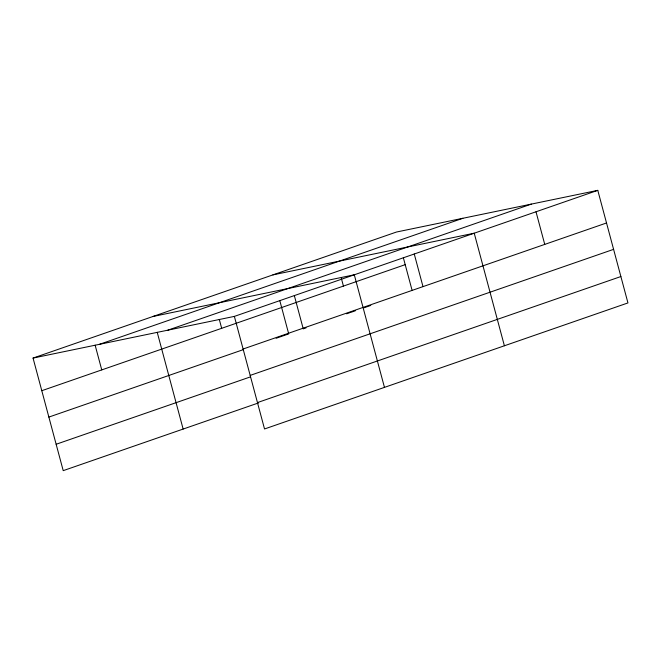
<?xml version="1.0" encoding="UTF-8"?>
<svg xmlns="http://www.w3.org/2000/svg" width="661" height="661" viewBox="0 0 661 661"><rect width="100%" height="100%" fill="white"/><g stroke="black" fill="none" stroke-linecap="round" stroke-linejoin="round"><path stroke-width="0.99" d="M258.583 402.896L63.216 470.649L33.05 358.072L396.468 232.028L597.784 190.351L627.95 302.928L264.532 428.972L234.366 316.396L597.784 190.351M99.489 344.323L462.898 218.279M167.935 330.145L531.353 204.1M41.792 390.701L405.21 264.656M243.108 349.016L606.525 222.972M48.864 417.083L243.256 349.661M276.141 338.258L288.717 333.896L279.793 300.59M303.192 328.872L306.093 327.873M346.637 313.81L349.529 312.802M350.495 312.471L355.321 310.794M364.013 307.778L370.771 305.44M250.18 375.398L613.598 249.354M56.144 444.266L250.544 376.844M257.468 402.582L620.877 276.538M272.902 274.885L474.226 233.201L504.393 345.777M152.98 316.479L354.296 274.794L384.462 387.371M33.05 358.072L234.366 316.396M536.005 211.776L544.747 244.405M414.257 253.998L422.999 286.626M403.35 257.732L412.018 290.063M341.307 278.174L343.431 286.081M294.335 295.591L303.077 328.22M219.295 319.412L221.683 328.31M157.219 332.301L183.138 429.055M95.134 345.191L101.753 369.904"/></g></svg>
